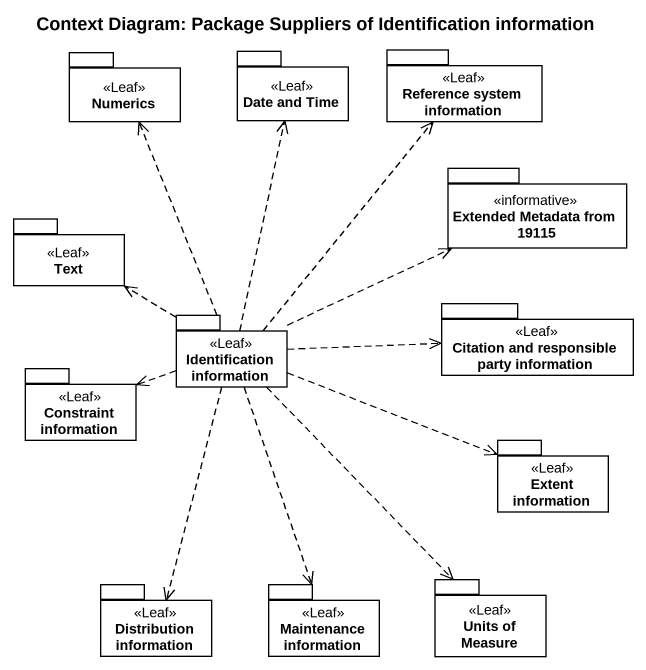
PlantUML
@startuml
title Context Diagram: Package Suppliers of Identification information
package "Reference system information" as Reference_system_information <<Leaf>> {
}
package Numerics <<Leaf>> {
}
package "Date and Time" as Date_and_Time <<Leaf>> {
}
package Text <<Leaf>> {
}
package "Extended Metadata from 19115" as Extended_Metadata_from_19115 <<informative>> {
}
package "Identification information" as Identification_information <<Leaf>> {
}
package "Citation and responsible party information" as Citation_and_responsible <<Leaf>> {
}
package "Constraint information" as Constraint_information <<Leaf>> {
}
package "Extent information" as Extent_information <<Leaf>> {
}
package "Distribution information" as Distribution_information <<Leaf>> {
}
package "Maintenance information" as Maintenance_information <<Leaf>> {
}
package "Units of Measure" as Units_of_Measure <<Leaf>> {
}
Identification_information .up.> Reference_system_information
Identification_information .up.> Numerics
Identification_information .up.> Date_and_Time
Identification_information .up.> Text
Identification_information .right.> Extended_Metadata_from_19115
Identification_information .right.> Citation_and_responsible
Identification_information .left.> Constraint_information
Identification_information .right.> Extent_information
Identification_information ..> Distribution_information
Identification_information ..> Maintenance_information
Identification_information ..> Units_of_Measure
@enduml
